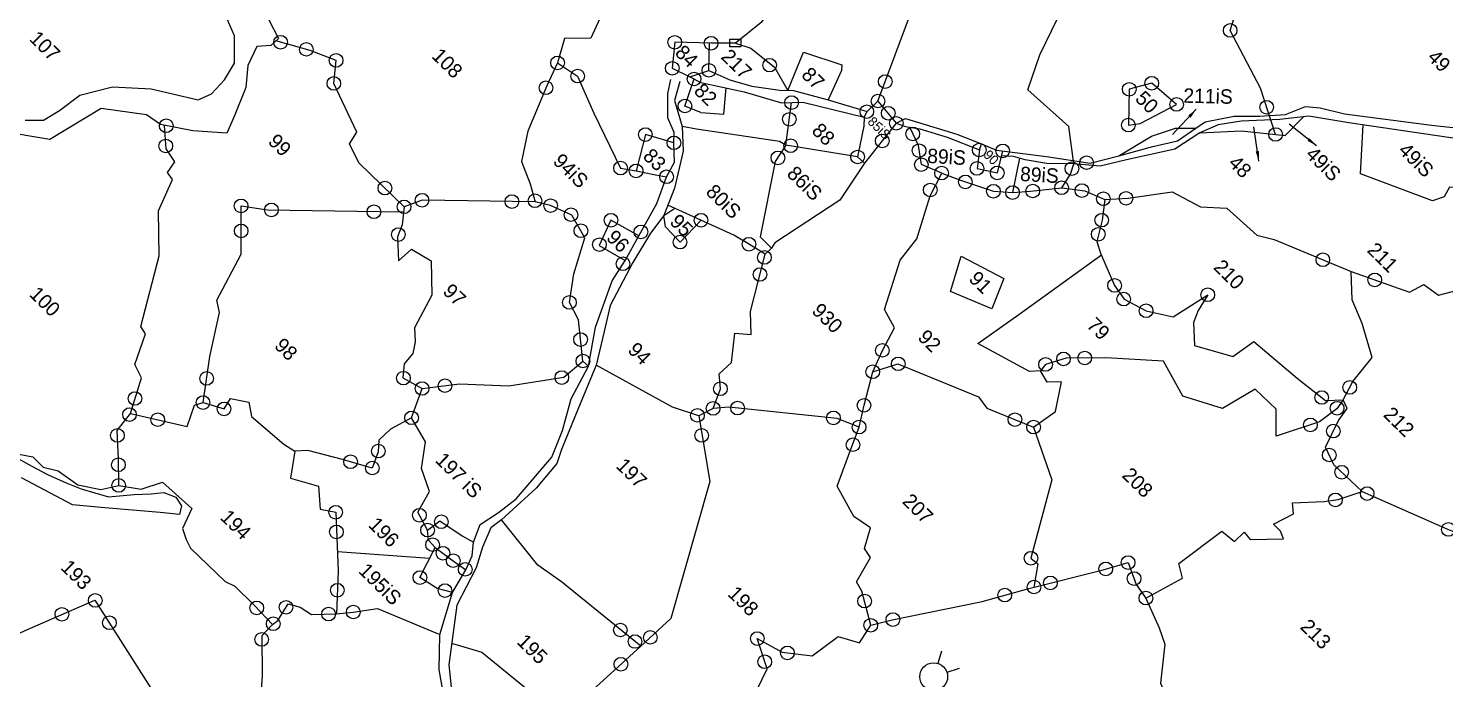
# Model space of a CAD drawing. Header units: metres. Extents: x 342055 to 347320, y 1761737 to 1766997.
# Drawn here: x 344685 to 345567, y 1763788 to 1764192 of the extents above; entities that cross this region are included whole.
import ezdxf

# ---------------------------------------------------------------- set-up
doc = ezdxf.new("R2010")
doc.units = ezdxf.units.M
doc.header["$MEASUREMENT"] = 0
for name, color, linetype in [('OFF', 1, 'Continuous'), ('POLY_HATCH', 12, 'Continuous'), ('POLY_PARCEL', 6, 'Continuous'), ('POLY_WATER', 4, 'Continuous'), ('SYM_ARROW', 1, 'Continuous'), ('SYM_STONE', 1, 'Continuous'), ('SYM_WELL', 1, 'Continuous'), ('TEXT_PARCEL', 7, 'Continuous')]:
    doc.layers.add(name, color=color, linetype=linetype)
doc.styles.get("Standard").update_dxf_attribs({"font": 'simplex.shx'})
doc.styles.add('TEXT_MAP', font='')
doc.styles.get('TEXT_MAP').set_extended_font_data('Kruti Dev 050')
doc.dimstyles.get("Standard").update_dxf_attribs({"dimtxt": 0.18, "dimasz": 0.18, "dimexe": 0.18, "dimexo": 0.0625, "dimgap": 0.09, "dimtad": 0, "dimtih": 1, "dimtoh": 1, "dimdec": 4, "dimzin": 0, "dimdsep": 46, "dimtxsty": 'Standard', "dimcen": 0.09, "dimadec": 0, "dimazin": 0, "dimtfac": 1, "dimtdec": 4, "dimtofl": 0, "dimtmove": 0, "dimatfit": 3, "dimfxl": 0, "dimtolj": 1, "dimtzin": 0, "dimarcsym": 0})

# ---------------------------------------------------------------- blocks, each defined once
blk = doc.blocks.new('STONE')
blk.add_circle((0, 0), 0.851)
blk = doc.blocks.new('STONESQUARE')
blk.add_lwpolyline([(-0.7, 0.48), (0.7, 0.48), (0.7, -0.48), (-0.7, -0.48)], close=True)
blk = doc.blocks.new('MOTWELL')
for points in [[(-1.54, 2.96), (-0.8, 1.55)], [(1.54, 2.96), (0.8, 1.55)]]:
    blk.add_lwpolyline(points)
blk.add_circle((0, 0), 1.74)
blk = doc.blocks.new('TEXTARROW')
blk.add_leader([(0.04, -0.01), (8.68, -0.01)], dimstyle='Standard', override={"dimtxt": 2.5, "dimasz": 2.5, "dimexe": 1.25, "dimexo": 0.625, "dimgap": 0.625, "dimtad": 1, "dimtih": 0, "dimtoh": 0, "dimzin": 8, "dimcen": 2.5, "dimtofl": 1})
blk = doc.blocks.new('EWF')
at = {"layer": 'POLY_HATCH'}
h = blk.add_hatch(dxfattribs=at)
h.set_pattern_fill('ZIGZAG', color=256, scale=15, style=0)
h.set_pattern_definition([(0, (2561.2986, 7210.2284), (1.875, 1.875), [1.875, -1.875]), (90, (2563.1736, 7210.2284), (-1.875, 1.875), [1.875, -1.875])])
edge = h.paths.add_edge_path()
edge.add_line((2819.69, 7499.71), (2813.42, 7487.32))
edge.add_line((2813.42, 7487.32), (2810.13, 7480.25))
edge.add_line((2810.13, 7480.25), (2802.04, 7462.42))
edge.add_line((2802.04, 7462.42), (2795.49, 7447.4))
edge.add_line((2795.49, 7447.4), (2791.07, 7439.3))
edge.add_line((2791.07, 7439.3), (2784.01, 7427.53))
edge.add_line((2784.01, 7427.53), (2781.44, 7422.78))
edge.add_line((2781.44, 7422.78), (2771.8, 7406.7))
edge.add_line((2771.8, 7406.7), (2764.01, 7393.14))
edge.add_line((2764.01, 7393.14), (2820.19, 7373.12))
edge.add_line((2820.19, 7373.12), (2842.46, 7366.11))
edge.add_line((2842.46, 7366.11), (2855.14, 7367.52))
edge.add_line((2855.14, 7367.52), (2862.87, 7380.9))
edge.add_line((2862.87, 7380.9), (2863.9, 7401.48))
edge.add_line((2863.9, 7401.48), (2872.15, 7413.83))
edge.add_line((2872.15, 7413.83), (2886.06, 7422.58))
edge.add_line((2886.06, 7422.58), (2887.09, 7439.04))
edge.add_line((2887.09, 7439.04), (2886.57, 7454.99))
edge.add_line((2886.57, 7454.99), (2880.91, 7467.34))
edge.add_line((2880.91, 7467.34), (2891.73, 7479.69))
edge.add_line((2891.73, 7479.69), (2883.5, 7497.06))
edge.add_line((2883.5, 7497.06), (2886.59, 7504.78))
edge.add_line((2886.59, 7504.78), (2896.9, 7514.55))
edge.add_line((2896.9, 7514.55), (2934.51, 7523.3))
edge.add_line((2934.51, 7523.3), (2940.18, 7537.19))
edge.add_line((2940.18, 7537.19), (2933.48, 7555.71))
edge.add_line((2933.48, 7555.71), (2918.54, 7575.78))
edge.add_line((2918.54, 7575.78), (2886.59, 7591.22))
edge.add_line((2886.59, 7591.22), (2878.35, 7601.51))
edge.add_line((2878.35, 7601.51), (2845.89, 7619))
edge.add_line((2845.89, 7619), (2825.79, 7618.49))
edge.add_line((2825.79, 7618.49), (2811.88, 7604.08))
edge.add_line((2811.88, 7604.08), (2793.85, 7603.05))
edge.add_line((2793.85, 7603.05), (2784.57, 7605.11))
edge.add_line((2784.57, 7605.11), (2781.48, 7611.8))
edge.add_line((2781.48, 7611.8), (2781.48, 7618.49))
edge.add_line((2781.48, 7618.49), (2783.4, 7634.3))
edge.add_line((2783.4, 7634.3), (2782.37, 7646.14))
edge.add_line((2782.37, 7646.14), (2774.64, 7666.2))
edge.add_line((2774.64, 7666.2), (2770, 7678.04))
edge.add_line((2770, 7678.04), (2760.73, 7694.5))
edge.add_line((2760.73, 7694.5), (2768.46, 7704.79))
edge.add_line((2768.46, 7704.79), (2781.85, 7713.54))
edge.add_line((2781.85, 7713.54), (2790.1, 7719.2))
edge.add_line((2790.1, 7719.2), (2794.22, 7739.78))
edge.add_line((2794.22, 7739.78), (2794.74, 7748.01))
edge.add_line((2794.74, 7748.01), (2789.58, 7756.76))
edge.add_line((2789.58, 7756.76), (2795.77, 7759.85))
edge.add_line((2795.77, 7759.85), (2800.92, 7756.76))
edge.add_line((2800.92, 7756.76), (2810.71, 7758.82))
edge.add_line((2810.71, 7758.82), (2818.44, 7768.08))
edge.add_line((2818.44, 7768.08), (2817.92, 7780.94))
edge.add_line((2817.92, 7780.94), (2826.17, 7784.03))
edge.add_line((2826.17, 7784.03), (2833.49, 7793.68))
edge.add_line((2833.49, 7793.68), (2843.28, 7786.99))
edge.add_line((2843.28, 7786.99), (2856.16, 7783.9))
edge.add_line((2856.16, 7783.9), (2874.19, 7786.99))
edge.add_line((2874.19, 7786.99), (2883.46, 7782.87))
edge.add_line((2883.46, 7782.87), (2895.83, 7790.08))
edge.add_line((2895.83, 7790.08), (2896.08, 7794.98))
edge.add_line((2896.08, 7794.98), (2892.54, 7801.59))
edge.add_line((2892.54, 7801.59), (2897.33, 7804.32))
edge.add_line((2897.33, 7804.32), (2901.55, 7800.91))
edge.add_line((2901.55, 7800.91), (2906.46, 7796.69))
edge.add_line((2906.46, 7796.69), (2910.33, 7797.03))
edge.add_line((2910.33, 7797.03), (2914.44, 7802.96))
edge.add_line((2914.44, 7802.96), (2915.69, 7798.17))
edge.add_line((2915.69, 7798.17), (2920.94, 7793.96))
edge.add_line((2920.94, 7793.96), (2928.24, 7786.78))
edge.add_line((2928.24, 7786.78), (2940.14, 7781.33))
edge.add_line((2940.14, 7781.33), (2947.87, 7784.93))
edge.add_line((2947.87, 7784.93), (2946.84, 7801.4))
edge.add_line((2946.84, 7801.4), (2956.11, 7823.52))
edge.add_line((2956.11, 7823.52), (2962.81, 7830.21))
edge.add_line((2962.81, 7830.21), (2976.21, 7837.93))
edge.add_line((2976.21, 7837.93), (2979.3, 7841.01))
edge.add_line((2979.3, 7841.01), (2979.55, 7856.42))
edge.add_line((2979.55, 7856.42), (2995.12, 7874.06))
edge.add_line((2995.12, 7874.06), (2997.32, 7876.36))
edge.add_line((2997.32, 7876.36), (3009.03, 7876.36))
edge.add_line((3009.03, 7876.36), (3017.05, 7881.28))
edge.add_line((3017.05, 7881.28), (3020.13, 7887.85))
edge.add_line((3020.13, 7887.85), (3019.56, 7894.76))
edge.add_line((3019.56, 7894.76), (3019.98, 7905.64))
edge.add_line((3019.98, 7905.64), (3027.37, 7914.26))
edge.add_line((3027.37, 7914.26), (3030.66, 7921.65))
edge.add_line((3030.66, 7921.65), (3031.07, 7933.35))
edge.add_line((3031.07, 7933.35), (3028.94, 7939.41))
edge.add_line((3028.94, 7939.41), (3027.68, 7943.83))
edge.add_line((3027.68, 7943.83), (3018.53, 7950.07))
edge.add_line((3018.53, 7950.07), (3014.88, 7949.33))
edge.add_line((3014.88, 7949.33), (3010.34, 7952.08))
edge.add_line((3010.34, 7952.08), (3005.58, 7948.81))
edge.add_line((3005.58, 7948.81), (2997.97, 7946.53))
edge.add_line((2997.97, 7946.53), (2994.51, 7944.86))
edge.add_line((2994.51, 7944.86), (2981.94, 7936.8))
edge.add_line((2981.94, 7936.8), (2980.21, 7934.95))
edge.add_line((2980.21, 7934.95), (2972.73, 7926.37))
edge.add_line((2972.73, 7926.37), (2970.72, 7924.72))
edge.add_line((2970.72, 7924.72), (2954.03, 7912.62))
edge.add_line((2954.03, 7912.62), (2942.74, 7904.73))
edge.add_line((2942.74, 7904.73), (2934.03, 7898.62))
edge.add_line((2934.03, 7898.62), (2931.18, 7896.89))
edge.add_line((2931.18, 7896.89), (2918.29, 7887.91))
edge.add_line((2918.29, 7887.91), (2917.92, 7887.17))
edge.add_line((2917.92, 7887.17), (2915.07, 7885.94))
edge.add_line((2915.07, 7885.94), (2912.17, 7885.07))
edge.add_line((2912.17, 7885.07), (2901.16, 7880.63))
edge.add_line((2901.16, 7880.63), (2899, 7880.26))
edge.add_line((2899, 7880.26), (2887.94, 7880.69))
edge.add_line((2887.94, 7880.69), (2881.33, 7879.56))
edge.add_line((2881.33, 7879.56), (2868.84, 7877.64))
edge.add_line((2868.84, 7877.64), (2855.98, 7873.94))
edge.add_line((2855.98, 7873.94), (2853.54, 7871.86))
edge.add_line((2853.54, 7871.86), (2838.08, 7859.45))
edge.add_line((2838.08, 7859.45), (2818.99, 7856.54))
edge.add_line((2818.99, 7856.54), (2797.85, 7853.39))
edge.add_line((2797.85, 7853.39), (2792.44, 7852.36))
edge.add_line((2792.44, 7852.36), (2782.8, 7844.83))
edge.add_line((2782.8, 7844.83), (2777.98, 7840.57))
edge.add_line((2777.98, 7840.57), (2774.82, 7838.22))
edge.add_line((2774.82, 7838.22), (2773.21, 7834.16))
edge.add_line((2773.21, 7834.16), (2768.57, 7822.8))
edge.add_line((2768.57, 7822.8), (2763.93, 7814.59))
edge.add_line((2763.93, 7814.59), (2762.01, 7810.71))
edge.add_line((2762.01, 7810.71), (2755.21, 7795.46))
edge.add_line((2755.21, 7795.46), (2752.46, 7792.07))
edge.add_line((2752.46, 7792.07), (2737.1, 7772.95))
edge.add_line((2737.1, 7772.95), (2725.36, 7757.88))
edge.add_line((2725.36, 7757.88), (2724.43, 7756.47))
edge.add_line((2724.43, 7756.47), (2715.26, 7739.08))
edge.add_line((2715.26, 7739.08), (2703.99, 7725.58))
edge.add_line((2703.99, 7725.58), (2696.08, 7716.13))
edge.add_line((2696.08, 7716.13), (2698.04, 7714.07))
edge.add_line((2698.04, 7714.07), (2699.39, 7710.92))
edge.add_line((2699.39, 7710.92), (2700.84, 7690.52))
edge.add_line((2700.84, 7690.52), (2701.47, 7680.45))
edge.add_line((2701.47, 7680.45), (2707.7, 7660.41))
edge.add_line((2707.7, 7660.41), (2713.37, 7641.34))
edge.add_line((2713.37, 7641.34), (2718.97, 7626.61))
edge.add_line((2718.97, 7626.61), (2720.14, 7622.83))
edge.add_line((2720.14, 7622.83), (2725.21, 7597.45))
edge.add_line((2725.21, 7597.45), (2727.99, 7584.41))
edge.add_line((2727.99, 7584.41), (2729.11, 7578.74))
edge.add_line((2729.11, 7578.74), (2729.62, 7574.27))
edge.add_line((2729.62, 7574.27), (2732.43, 7570.86))
edge.add_line((2732.43, 7570.86), (2746.07, 7556.53))
edge.add_line((2746.07, 7556.53), (2754.87, 7548.21))
edge.add_line((2754.87, 7548.21), (2762.6, 7541.09))
edge.add_line((2762.6, 7541.09), (2766.75, 7536.43))
edge.add_line((2766.75, 7536.43), (2775.65, 7534.21))
edge.add_line((2775.65, 7534.21), (2790.82, 7530))
edge.add_line((2790.82, 7530), (2802.28, 7526.43))
edge.add_line((2802.28, 7526.43), (2803.15, 7523.56))
edge.add_line((2803.15, 7523.56), (2805.34, 7520.89))
edge.add_line((2805.34, 7520.89), (2816.52, 7504.69))
edge.add_line((2816.52, 7504.69), (2818.22, 7502.73))
at = {"layer": 'OFF'}
blk.add_lwpolyline([(3087.4, 7572.89), (3078.64, 7565.41)], dxfattribs=at)
at = {"layer": 'POLY_PARCEL'}
for points in [[(3110.18, 7664.36), (3106.48, 7667.24), (3099.62, 7666.92), (3097.64, 7671.08), (3094.94, 7679.01)], [(3125.57, 7684.61), (3120.19, 7687.41), (3112.43, 7689.89), (3111.3, 7692.08), (3112.96, 7695.53), (3112.96, 7695.53), (3127.83, 7712.53), (3123.45, 7724.34), (3120.73, 7726.38), (3123.16, 7728.03), (3122.58, 7732.21), (3124.62, 7731.92), (3127.15, 7729.49), (3133.86, 7718.81), (3143.48, 7724.05), (3146.79, 7722.21)], [(3158.79, 7701.13), (3155.93, 7700.51), (3154.07, 7702.85), (3151.92, 7701.48), (3151.34, 7699.92), (3145.67, 7695.14), (3146.04, 7693.82), (3145.35, 7692.45), (3136.55, 7688.54), (3132.54, 7693.13)], [(3144.28, 7679.04), (3151.3, 7682.31), (3151.88, 7684.27), (3154.12, 7684.59), (3156.51, 7688.65), (3159.3, 7689.05), (3160.74, 7691.04), (3161.62, 7692.73)], [(3118.69, 7678.13), (3122.24, 7681.95), (3126.5, 7685.36), (3126.51, 7688.65)], [(3064.69, 7679.09), (3064.11, 7678.31), (3064.07, 7676.61), (3064.84, 7674.96), (3068.05, 7659.23), (3070.01, 7649.56), (3069.52, 7645.48)], [(3087.28, 7652.8), (3087.28, 7652.8), (3077.22, 7675.36), (3071.11, 7677.31), (3066.65, 7678.63), (3064.69, 7679.09)], [(3108.6, 7675.82), (3111.66, 7672.56), (3112.55, 7673.74), (3114.14, 7678.63), (3110.07, 7678.34), (3108.6, 7675.82)], [(3113.49, 7668.98), (3114.69, 7673.6), (3116.12, 7676.43), (3117.95, 7678.2)], [(3116.08, 7663.91), (3118.04, 7666.06), (3121.39, 7670.44), (3125.22, 7671.63), (3127.69, 7673.78), (3132.71, 7674.02), (3134.63, 7675.14), (3144.28, 7679.04)], [(3154.81, 7666.92), (3154.07, 7669.41), (3153.67, 7673.23), (3149.8, 7675.4), (3146.85, 7676.59), (3144.28, 7679.04)], [(3120.37, 7658.75), (3124.45, 7657.1), (3126.49, 7656.72), (3129.48, 7657.61), (3132.41, 7659.45), (3133.56, 7664.42), (3134.07, 7662.19), (3134.71, 7660.73), (3136.81, 7658.75), (3141.17, 7661.13), (3141.75, 7664.31), (3148.82, 7664.82), (3153.28, 7665.33), (3154.81, 7666.92)], [(3154.81, 7666.92), (3155, 7665.58), (3154.62, 7662.91), (3152, 7657.82), (3149.65, 7660.24), (3146.02, 7660.18), (3144.81, 7655.6), (3140.22, 7653.24), (3135.44, 7654.64), (3130, 7649.9), (3126.5, 7646.4), (3125.23, 7644.04), (3125.35, 7643.03)], [(3164.48, 7660.44), (3159.66, 7660.33), (3157.35, 7661.17), (3156.2, 7664.68), (3155.88, 7666.51), (3154.81, 7666.92)], [(3164.48, 7660.44), (3175.38, 7664.57), (3178.13, 7665.73)], [(3111.23, 7661.17), (3110.79, 7663.15), (3110.18, 7664.36)], [(3111.23, 7661.17), (3113.53, 7662.89), (3116.08, 7663.91), (3117.63, 7661.81), (3117.63, 7661.81), (3119.04, 7659.45), (3120.37, 7658.75)], [(3107.29, 7656.47), (3108.75, 7658.12), (3111.23, 7661.17)], [(3154.6, 7632.04), (3156.11, 7637.02), (3154.51, 7637.99), (3155.49, 7644.64), (3157.51, 7644.81), (3157.56, 7646.49), (3158.76, 7646.38), (3161.65, 7649.36), (3160.7, 7649.78), (3159.5, 7649.78), (3160.34, 7652.45), (3159.29, 7653.34), (3162.01, 7656.22), (3162.01, 7656.22), (3163.06, 7657.61), (3164.48, 7660.44)], [(3100.6, 7657.34), (3102.01, 7655.49), (3104.2, 7656.86), (3102.76, 7659.3)], [(3107.29, 7656.47), (3104.91, 7660.13)], [(3125.35, 7643.03), (3124.4, 7642.01), (3117.39, 7639.97), (3118.47, 7646.14), (3120.61, 7658.66)], [(3100.6, 7657.34), (3100.22, 7658.06)], [(3099.27, 7651.98), (3101.55, 7652.97), (3105.44, 7654.88), (3107.29, 7656.47)], [(3099.27, 7651.98), (3096.73, 7650.96), (3094.8, 7652.39), (3092.42, 7653.26)], [(3078.32, 7645.85), (3076.39, 7650.61), (3080.89, 7652.87), (3081.37, 7652.32), (3082.74, 7648.57)], [(3087.25, 7650.91), (3087.28, 7652.8)], [(3087.28, 7652.8), (3090.86, 7652.42)], [(3090.86, 7652.42), (3091.52, 7646.1), (3092.56, 7640.66), (3092.56, 7640.66), (3090.52, 7631.16), (3090.52, 7631.16), (3090.67, 7630.4)], [(3110.5, 7628.27), (3109.48, 7631.01), (3108.59, 7634.06), (3106.1, 7634.83), (3103.16, 7640.59), (3102.78, 7643.96), (3100.23, 7648.92), (3099.27, 7651.98)], [(3087.48, 7650.16), (3088.22, 7649.32), (3090.36, 7646.04), (3082.94, 7640.83)], [(3087.48, 7650.16), (3087.25, 7650.91)], [(3108.26, 7646.3), (3113.98, 7648.03), (3115.6, 7644.29), (3110.4, 7642.22), (3108.26, 7646.3)], [(3048.98, 7646.22), (3051.65, 7645.89), (3053.61, 7640.43), (3056.22, 7633.27), (3053.93, 7630.92), (3055.45, 7628.15)], [(3069.52, 7645.48), (3071.35, 7646.35), (3075.1, 7646.77), (3078.32, 7645.85)], [(3090.36, 7646.04), (3091.52, 7646.1)], [(3069.52, 7645.48), (3067.38, 7643.34)], [(3082.94, 7640.83), (3079.73, 7645.11)], [(3067.38, 7643.34), (3064.07, 7640.24), (3066.12, 7637.71), (3068.45, 7638.49), (3069.56, 7640.73), (3067.24, 7643.21)], [(3129.64, 7637.42), (3130.23, 7640.72), (3128.18, 7643.87), (3126.93, 7642.62), (3125.35, 7643.03)], [(3082.94, 7640.83), (3082.07, 7640.57), (3073.6, 7634.41), (3073.6, 7634.41), (3072.1, 7633.42)], [(3082.94, 7640.83), (3083.42, 7638.44), (3088.7, 7630.41), (3088.7, 7630.41), (3090.67, 7630.4)], [(3072.53, 7636.27), (3074.73, 7638.14), (3072.63, 7640.68)], [(3072.53, 7636.27), (3070.54, 7635.46), (3069, 7638.67)], [(3110.5, 7628.27), (3112.02, 7631.18), (3122.08, 7635.29), (3123.84, 7635), (3129.64, 7637.42)], [(3129.64, 7637.42), (3135.89, 7634.34), (3140.88, 7625.53), (3141.98, 7625.61), (3143.67, 7623.23)], [(3143.32, 7622.66), (3148.3, 7630.82), (3149.9, 7633.64), (3152.53, 7632.42), (3154.6, 7632.04)], [(3154.6, 7632.04), (3158.36, 7630.54), (3160.33, 7629.6), (3163.34, 7625.75), (3164.75, 7625.19), (3167.1, 7622.75), (3168.52, 7621.71)], [(3072.79, 7631.23), (3069.53, 7629.46), (3071.88, 7625.42)], [(3090.67, 7630.4), (3090.66, 7629.3)], [(3055.45, 7628.15), (3058.39, 7628.74), (3063.08, 7626.85), (3070.25, 7624.31), (3071.88, 7625.42)], [(3090.66, 7629.3), (3088.66, 7628.86), (3086.21, 7628.25), (3077.7, 7625.17)], [(3099.5, 7611.04), (3098.44, 7613.43), (3097.04, 7614.65), (3097.13, 7616.74), (3094.86, 7619.62), (3096.43, 7620.93), (3094.33, 7622.93), (3090.66, 7629.3)], [(3055.45, 7628.15), (3056.5, 7625.16), (3058.78, 7619.5), (3060.86, 7616.24), (3063.6, 7615.01), (3065.62, 7613.84)], [(3071.88, 7625.42), (3073.96, 7626.79), (3075.1, 7627.57)], [(3081.97, 7626.72), (3082.02, 7622.93), (3079.4, 7623.02), (3078.25, 7623.9)], [(3114.12, 7622.15), (3112.66, 7624.52), (3110.5, 7628.27)], [(3078.25, 7623.9), (3078.57, 7625.49)], [(3114.12, 7622.15), (3111.41, 7621.01), (3100.81, 7612.53), (3099.5, 7611.04)], [(3132.5, 7605.55), (3128.73, 7607.82), (3127.43, 7608.16), (3126.56, 7611.57), (3125.24, 7611.83), (3123.93, 7614.19), (3121.48, 7613.75), (3117.36, 7614.98), (3115.17, 7619.78), (3114.12, 7622.15)], [(3132.5, 7605.55), (3133.92, 7607.92), (3140.31, 7617.4), (3143.32, 7622.66)], [(3077.79, 7619.89), (3073.96, 7618.84), (3075.11, 7615.55), (3078.74, 7616.5)], [(3083.78, 7603.86), (3079.78, 7607.15), (3077.46, 7607.9), (3075.36, 7610.82), (3073.17, 7615), (3070.04, 7615.88), (3067.32, 7614.86), (3065.62, 7613.84)], [(3065.62, 7613.84), (3055.41, 7604.08), (3055.41, 7604.08), (3054.39, 7601.93)], [(3099.5, 7611.04), (3098.89, 7609.12)], [(3054.39, 7601.93), (3046.51, 7601.89), (3044.04, 7602.76), (3043.68, 7604.43), (3037.35, 7606.75), (3035.54, 7609), (3032.37, 7607.63), (3028.46, 7605.46)], [(3098.89, 7609.12), (3095.77, 7607.6), (3085.33, 7604.67)], [(3098.89, 7609.12), (3105.6, 7604.27), (3105.6, 7604.27), (3114.13, 7588.65), (3114.13, 7588.65), (3113.86, 7583.58)], [(3132.73, 7585.57), (3131.8, 7586.09), (3130.14, 7588.45), (3128.48, 7588.45), (3127.07, 7592.61), (3123.57, 7594.44), (3126.98, 7595.41), (3129.96, 7597.68), (3130.57, 7601.7), (3133.02, 7603.01), (3132.5, 7605.55)], [(3071.88, 7587.35), (3074.8, 7591.02), (3079.36, 7595.16), (3083.51, 7600.77), (3083.78, 7603.86)], [(3083.78, 7603.86), (3084.72, 7603.88)], [(3054.39, 7601.93), (3055.82, 7600.16), (3056.43, 7598.67), (3058.61, 7596.63), (3058.74, 7598.8), (3061.53, 7599.48), (3064.59, 7596.5), (3065.88, 7592.08), (3067.19, 7590.89), (3068, 7589.67), (3068.14, 7587.97), (3069.23, 7586.62), (3071.88, 7587.35)], [(3053.63, 7566.93), (3050.22, 7571.62), (3047.23, 7576.37), (3045.92, 7577.24), (3044.03, 7583.48), (3039.81, 7587.76), (3042.5, 7589.72), (3052.62, 7599.35), (3052.62, 7599.35), (3054.78, 7601.45)], [(3048.11, 7559.62), (3045.98, 7563.76), (3044.24, 7564.37), (3042.51, 7568.01), (3041.44, 7568.24), (3036.89, 7576.12), (3032.91, 7580.09), (3031.4, 7584.07), (3030.33, 7584.29), (3030.05, 7585.86), (3028.15, 7586.25), (3025.94, 7588.2)], [(3073.51, 7583.82), (3071.88, 7587.35)], [(3096.79, 7567.28), (3100.28, 7569.13), (3109.56, 7570), (3112.8, 7570.09), (3114.82, 7568.78), (3118.06, 7567.47), (3118.93, 7562.57), (3118.93, 7562.57), (3131.72, 7577.52), (3131.72, 7577.52), (3132.73, 7585.57)], [(3073.51, 7583.82), (3072.63, 7580.98), (3072.56, 7578.95), (3073.52, 7577.89), (3074.41, 7575.92), (3071.01, 7574.09), (3067.13, 7571.85), (3066.05, 7570.63)], [(3084.75, 7575.24), (3082.3, 7575.98), (3081.56, 7578.83), (3078.84, 7580.19), (3076.87, 7582.91), (3073.51, 7583.82)], [(3113.86, 7583.58), (3113.86, 7583.58), (3101.17, 7582.35), (3097.62, 7581.78), (3097.62, 7581.78), (3090.42, 7582.61)], [(3113.86, 7583.58), (3113.43, 7575.36), (3112.8, 7570.09)], [(3086.93, 7574.35), (3085.7, 7574.42), (3084.75, 7575.24), (3085.02, 7577.14), (3088.35, 7577.75), (3089.91, 7578.19)], [(3092.45, 7571.88), (3090.73, 7570.89), (3088.22, 7570.35), (3086.93, 7574.35), (3089.71, 7574.76), (3091.61, 7575.05)], [(3053.63, 7566.93), (3056.05, 7568.21), (3055.71, 7569.7), (3057.68, 7570.98), (3059.17, 7569.94), (3064.46, 7570.29), (3066.05, 7570.63)], [(3066.05, 7570.63), (3068.02, 7567.84), (3071.21, 7569.61), (3073.39, 7567.71), (3075.02, 7568.79), (3080.39, 7563.77), (3083.97, 7559.81)], [(3048.11, 7559.62), (3054.32, 7563.43), (3053.09, 7565.94), (3053.63, 7566.93)], [(3083.97, 7559.81), (3085.31, 7561.45), (3087.17, 7563.88), (3087.17, 7563.88), (3094.99, 7567.01)], [(3053.38, 7552.18), (3051.02, 7554.53), (3048.45, 7556.93), (3048.11, 7559.62)], [(3079.2, 7553.28), (3079.35, 7554.11), (3078.81, 7556.48), (3080.17, 7557.23), (3081.8, 7557.57), (3083.97, 7559.81)], [(3053.38, 7552.18), (3055.71, 7553.84), (3057, 7556.3), (3061.88, 7556.53), (3062.83, 7553.95), (3064.12, 7553.28), (3065.24, 7552.89), (3071.24, 7552.95), (3072.53, 7553.39), (3075.89, 7553.39), (3079.2, 7553.28)], [(3079.2, 7553.28), (3079.25, 7551.32), (3082.81, 7547.78), (3084.94, 7545.26), (3087.22, 7541.53)], [(3035.78, 7541.77), (3037.91, 7544.23), (3038.24, 7545.52), (3041.21, 7545.86), (3043.23, 7547.2), (3045.08, 7547.2), (3046.71, 7548.21), (3049.68, 7548.66), (3052.14, 7550.28), (3053.38, 7552.18)], [(3053.97, 7520.98), (3055.34, 7524.61), (3057.73, 7531.1), (3061.28, 7539.91), (3076.61, 7536.38), (3077.39, 7535.4), (3082.38, 7536.75), (3084.34, 7537.18)]]:
    blk.add_lwpolyline(points, dxfattribs=at)
at = {"layer": 'POLY_WATER'}
for points in [[(3090.86, 7652.42), (3091.26, 7653.67), (3097.19, 7656.75), (3100.22, 7658.06), (3102.1, 7658.8), (3107.13, 7662.62), (3111.6, 7665.84), (3113.49, 7668.98), (3115.69, 7672.79), (3117.4, 7675.48), (3117.95, 7678.2), (3118.18, 7679.57), (3120.29, 7682.64), (3122.57, 7684.87), (3124.68, 7687.26), (3125.77, 7689.71), (3127.21, 7690.89), (3129.89, 7692.49), (3138.63, 7699.1), (3143.14, 7702.63)], [(3142.36, 7700.31), (3131.06, 7692.05), (3126.93, 7689.16), (3124.64, 7686.31), (3121.33, 7682.78), (3119.62, 7680.44), (3118.69, 7678.13), (3117.89, 7674.48), (3114.53, 7669.3), (3112.74, 7666.47), (3110.18, 7664.36), (3107.78, 7662.03), (3105.52, 7660.46), (3104.18, 7659.74), (3103.08, 7658.76)], [(3090.86, 7652.42), (3091.96, 7652.93), (3093.44, 7653.99), (3096.59, 7655.63), (3100.6, 7657.34)], [(3068.45, 7638.49), (3069.9, 7638.97), (3074.58, 7641.9), (3078.86, 7644.18), (3080.68, 7646.12), (3087.48, 7650.16)], [(3069.56, 7640.73), (3072.24, 7641.73), (3074.75, 7643.1), (3077.6, 7645.2), (3078.86, 7646.34), (3082.74, 7648.57), (3087.25, 7650.91)], [(3067.94, 7637.2), (3069.15, 7635.05), (3072.1, 7633.42), (3074.34, 7631.27), (3076.8, 7627.26), (3078.25, 7623.9), (3078.59, 7621.14), (3079.61, 7616.98), (3081.36, 7611.17), (3083.1, 7608.34), (3085.33, 7604.67), (3087.57, 7599.08), (3089.62, 7594.13), (3090.42, 7592.48), (3090.72, 7588.47), (3090.42, 7582.61), (3090.19, 7580.99), (3091.13, 7578.53), (3092.38, 7576.11), (3093.9, 7571.12), (3098.41, 7565.12), (3102.12, 7562.06)], [(3089.42, 7592.58), (3088.06, 7595.9), (3086.05, 7599.49), (3084.72, 7603.88), (3081.95, 7607.96), (3079.38, 7613.55), (3078.74, 7616.5), (3077.79, 7619.89), (3076.58, 7624.32), (3075.1, 7627.57), (3074.53, 7629.57), (3072.79, 7631.23), (3071.92, 7632.17), (3070.06, 7632.93), (3067.94, 7635.08), (3066.96, 7636.6)], [(3061.31, 7554.91), (3059.44, 7553.41), (3054.11, 7548.96), (3050.96, 7546.41), (3044.06, 7544.35)], [(3013.11, 7576.48), (3014.74, 7578.1), (3015.32, 7580.37), (3015.79, 7583.49), (3017.94, 7587.09), (3021.55, 7590.29), (3026.73, 7593.42), (3027.37, 7595.11), (3027.31, 7597.49), (3026.74, 7599.86), (3024.35, 7602.3), (3022.32, 7603.11)], [(3025.98, 7606.72), (3028.48, 7605.9), (3028.42, 7604.62), (3027.26, 7603.29), (3028.13, 7600.85), (3029.88, 7598.7), (3031.39, 7595.1), (3032.16, 7592.98), (3028.96, 7590.19), (3025.53, 7587.93), (3023.44, 7587.58), (3018.84, 7584.15), (3016.97, 7576.92), (3011.85, 7573.32)], [(3041.16, 7545.52), (3043.96, 7546.31), (3046.09, 7546.92), (3048.45, 7547.82), (3050.35, 7548.6), (3053.49, 7550.28), (3055.56, 7552.74), (3057, 7554.29), (3058.01, 7555.52), (3059.47, 7556.14), (3060.75, 7555.86), (3061.31, 7554.91)], [(3087.22, 7541.53), (3090.07, 7542.69), (3095.71, 7544.54), (3099.99, 7548.89), (3102.8, 7553.31), (3101.28, 7561.51), (3098.02, 7563.83), (3094.99, 7567.01), (3092.45, 7571.88), (3091.61, 7575.05), (3090.97, 7576.83), (3089.91, 7578.19), (3088.93, 7580.34), (3089.53, 7583.02), (3089.91, 7585.78), (3089.42, 7592.58)]]:
    blk.add_lwpolyline(points, dxfattribs=at)
at = {"layer": 'SYM_ARROW'}
for p, xscale, yscale, zscale, rotation in [((3130.2, 7687.18), 0.4999999999999999, 0.4999999999999999, 0.4999999999999999, 186.160346347903), ((3126.43, 7680.75), 0.5, 0.5, 0.5, 143.0185687145618), ((3116.32, 7679.94), 0.5, 0.5, 0.5, 271.2136466340492)]:
    blk.add_blockref('TEXTARROW', p, dxfattribs=dict(at, xscale=xscale, yscale=yscale, zscale=zscale, rotation=rotation))
at = {"layer": 'SYM_STONE'}
for p in [(3112.43, 7689.89), (3122.39, 7686.26), (3125.57, 7684.61), (3147.11, 7680.36), (3110.07, 7678.34), (3114.14, 7678.63), (3140.73, 7677.61), (3108.6, 7675.82), (3111.66, 7672.56), (3154.3, 7668.61), (3111.23, 7665.57), (3117.85, 7665.85), (3152.68, 7665.26), (3154.99, 7665.65), (3175.49, 7664.62), (3110.44, 7663.75), (3115.87, 7663.83), (3133.56, 7664.42), (3156.65, 7663.29), (3111.2, 7661.15), (3113.25, 7662.68), (3117.6, 7661.78), (3154.07, 7661.84), (3118.53, 7660.22), (3158.38, 7660.8), (3161, 7660.36), (3165.13, 7660.69), (3102.73, 7659.28), (3108.92, 7658.34), (3129.48, 7657.61), (3100.57, 7657.31), (3104.17, 7656.84), (3107.26, 7656.44), (3124.45, 7657.1), (3126.46, 7656.69), (3162.86, 7657.35), (3086.22, 7655.17), (3101.98, 7655.47), (3105.44, 7654.88), (3087.28, 7652.8), (3089.26, 7652.61), (3090.86, 7652.42), (3093.25, 7652.92), (3102.13, 7653.25), (3087.22, 7650.88), (3095.28, 7651.99), (3096.7, 7650.93), (3099.24, 7651.95), (3091.15, 7649.62), (3099.71, 7649.46), (3128.15, 7648.04), (3074.51, 7646.51), (3090.36, 7646.04), (3126.34, 7646.1), (3079.73, 7645.11), (3081, 7643.42), (3125.23, 7644.04), (3067.38, 7643.34), (3064.07, 7640.24), (3069.56, 7640.73), (3083.43, 7641.18), (3069, 7638.67), (3083.36, 7638.99), (3066.12, 7637.71), (3127.33, 7636.45), (3129.64, 7637.42), (3070.54, 7635.46), (3149.9, 7633.64), (3072.79, 7631.23), (3112.07, 7631.2), (3148.47, 7631.13), (3151.83, 7632.74), (3154.6, 7632.04), (3069.53, 7629.46), (3109.48, 7631.01), (3055.45, 7628.15), (3058.39, 7628.74), (3075.1, 7627.57), (3088.33, 7628.78), (3090.86, 7628.96), (3110.5, 7628.27), (3081.97, 7626.72), (3091.96, 7627.05), (3056.59, 7624.93), (3070.25, 7624.31), (3071.88, 7625.42), (3112.66, 7624.52), (3140.88, 7625.53), (3144.77, 7625.04), (3082.02, 7622.93), (3143.67, 7623.23), (3111.04, 7620.72), (3114.12, 7622.15), (3073.96, 7618.84), (3077.64, 7620.42), (3115.12, 7620.05), (3141.78, 7619.96), (3069.92, 7615.83), (3072.21, 7615.27), (3075.07, 7615.66), (3078.84, 7616.02), (3065.5, 7613.92), (3067.32, 7614.86), (3098.44, 7613.43), (3063.52, 7611.83), (3101.66, 7613.21), (3099.5, 7611.04), (3035.54, 7609), (3098.72, 7609.05), (3031.92, 7607.38), (3037.35, 7606.75), (3077.46, 7607.9), (3100.85, 7607.64), (3129.83, 7607.16), (3133.97, 7607.99), (3029.01, 7605.76), (3081.7, 7605.57), (3132.5, 7605.55), (3055.41, 7604.08), (3083.78, 7603.86), (3051.04, 7601.91), (3054.39, 7601.93), (3083.35, 7600.55), (3052.13, 7598.85), (3056.31, 7598.96), (3127.5, 7595.8), (3123.57, 7594.44), (3126.26, 7593.03), (3042.86, 7590.05), (3073.67, 7589.6), (3026.14, 7588.33), (3039.81, 7587.76), (3071.88, 7587.35), (3027.87, 7586.49), (3042, 7585.54), (3069.32, 7586.64), (3113.95, 7585.19), (3073.51, 7583.82), (3112.95, 7583.48), (3110.64, 7583.22), (3113.68, 7580.22), (3073.47, 7577.95), (3085.25, 7577.18), (3071.93, 7574.58), (3074.41, 7575.92), (3082.73, 7575.85), (3084.75, 7575.24), (3088.15, 7574.53), (3089.71, 7574.76), (3091.54, 7575.04), (3086.48, 7574.38), (3091.59, 7571.39), (3051.84, 7569.39), (3088.22, 7570.35), (3056.05, 7568.21), (3075.02, 7568.79), (3053.63, 7566.93), (3076.81, 7567.11), (3047.22, 7561.34), (3051.1, 7561.45), (3081.99, 7562), (3085.31, 7561.45), (3048.14, 7559.43), (3083.3, 7559.11), (3048.89, 7556.52), (3078.92, 7555.99), (3051.55, 7554), (3076.37, 7553.38), (3079.22, 7553.4), (3053.38, 7552.18), (3079.57, 7551), (3061.35, 7539.9), (3064.57, 7539.16), (3059.6, 7535.76)]:
    blk.add_blockref('STONE', p, dxfattribs=at)
at = {"layer": 'SYM_STONE', "rotation": 224.9599945752219}
blk.add_blockref('STONESQUARE', (3069.52, 7645.48), dxfattribs=at)
at = {"layer": 'SYM_WELL'}
blk.add_blockref('MOTWELL', (3142.6, 7606.48), dxfattribs=at)
at = {"layer": 'TEXT_PARCEL', "style": 'TEXT_MAP'}
for s, height, p in [('49', 1.8, (3132.33, 7704.58)), ('49iS', 1.8, (3137.9, 7693.76)), ('49iS', 1.8, (3129.99, 7685.29)), ('211', 1.8, (3143.84, 7682.16)), ('48', 1.8, (3123.89, 7677.76)), ('50', 1.8, (3109.96, 7675.34)), ('212', 1.8, (3159.67, 7668.96)), ('210', 1.8, (3131.67, 7667.21)), ('90', 1.2, (3101.39, 7657.1)), ('79', 1.8, (3125.46, 7650.95)), ('87', 1.8, (3078.19, 7648.25)), ('85iS', 1.2, (3088.17, 7649.91)), ('91', 1.8, (3110.93, 7644.76)), ('217', 1.8, (3069.46, 7642.83)), ('88', 1.8, (3084, 7644.18)), ('213', 1.8, (3170.84, 7642.82)), ('208', 1.8, (3141.74, 7640.71)), ('84', 1.8, (3065.01, 7639.15)), ('82', 1.8, (3070.04, 7637.41)), ('86iS', 1.8, (3085.55, 7638.18)), ('92', 1.8, (3111.51, 7635.09)), ('80iS', 1.8, (3079.93, 7629.48)), ('83', 1.8, (3071.21, 7627.15)), ('930', 1.8, (3099.76, 7628.18)), ('95', 1.8, (3079.34, 7623.67)), ('94iS', 1.8, (3063.65, 7618.83)), ('207', 1.8, (3124.48, 7619.16)), ('108', 1.8, (3043.66, 7617.6)), ('96', 1.8, (3075.08, 7616.7)), ('94', 1.8, (3086.82, 7608.59)), ('97', 1.8, (3065.24, 7597.62)), ('197', 1.8, (3095.91, 7597.27)), ('99', 1.8, (3036.59, 7595.66)), ('198', 1.8, (3117.03, 7595.66)), ('107', 1.8, (3006.35, 7583.92)), ('197 iS', 1.8, (3079.33, 7581.96)), ('98', 1.8, (3055.01, 7578.05)), ('195', 1.8, (3102.48, 7572.95)), ('196', 1.8, (3079.04, 7570.35)), ('195iS', 1.8, (3082.18, 7565.4)), ('100', 1.8, (3028.72, 7561.2)), ('194', 1.8, (3065.21, 7558.06)), ('193', 1.8, (3055.4, 7539.65))]:
    blk.add_text(s, height=height, dxfattribs=at).set_placement(p)
for s, rotation, p in [('211iS', 43.1651, (3114.58, 7679.36)), ('89iS', 41.3081, (3106.88, 7658.1)), ('89iS', 41.3081, (3097.04, 7651.58))]:
    blk.add_text(s, height=1.8, rotation=rotation, dxfattribs=at).set_placement(p)

msp = doc.modelspace()

# ---------------------------------------------------------------- block references
at = {"xscale": 4.989540034492008, "yscale": 4.989540034492008, "zscale": 4.989540034492008, "rotation": 315.4700263999433}
msp.add_blockref('EWF', (307455.09, 1747728.93), dxfattribs=at)

doc.saveas('drawing.dxf')
